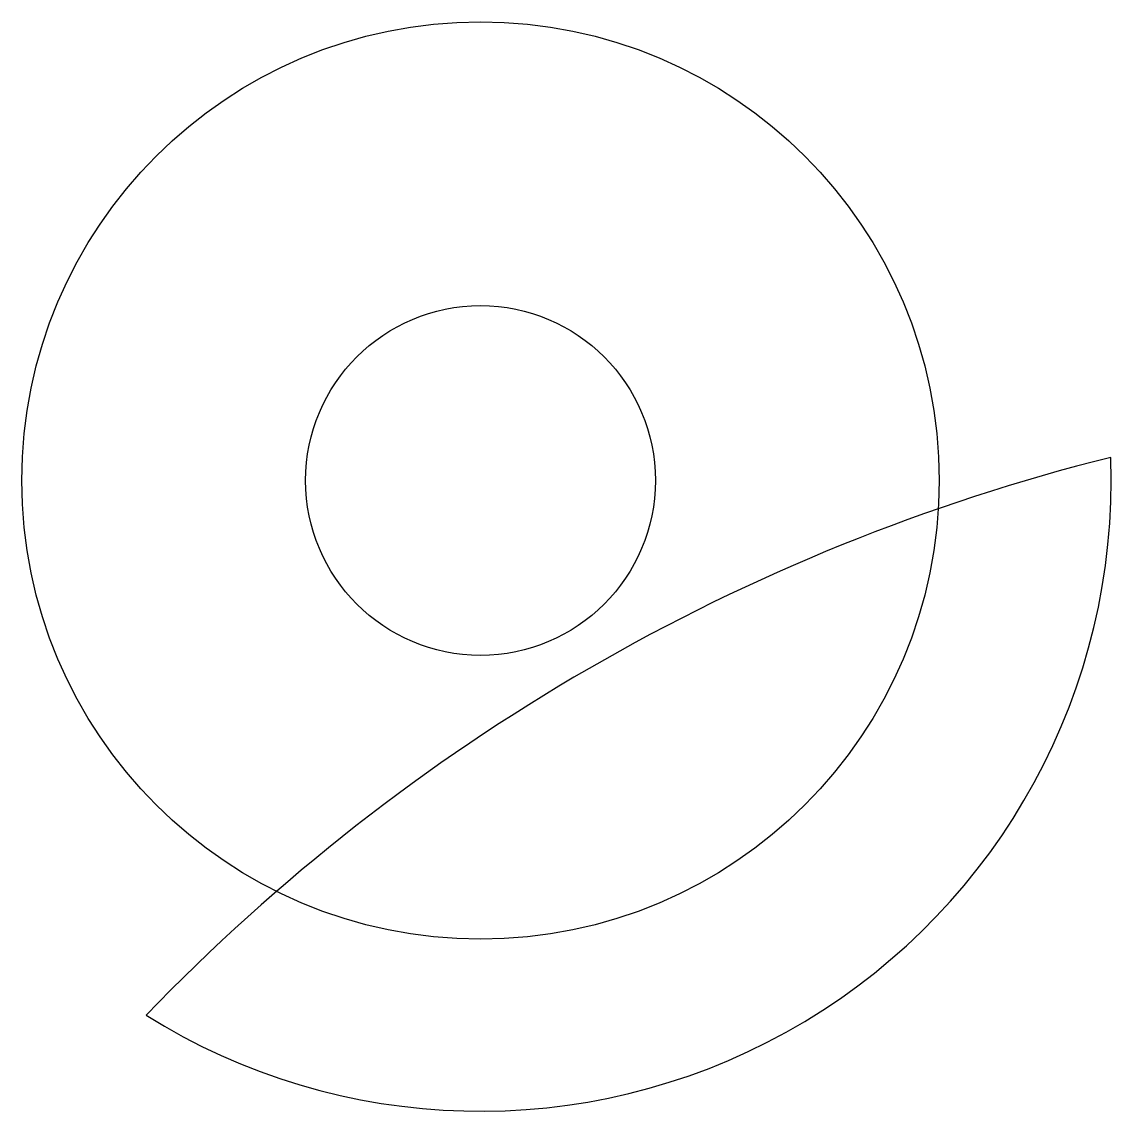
# Model space of a CAD drawing. Extents: x -4 to 5.5, y -5.5 to 4.
import ezdxf

# ---------------------------------------------------------------- set-up
doc = ezdxf.new("R2010")
doc.units = 0
doc.layers.add('DISCHOLDER', color=3, linetype='CONTINUOUS')
doc.layers.add('DISCHOLDERPOCKET', color=254, linetype='CONTINUOUS')

msp = doc.modelspace()

# ---------------------------------------------------------------- linework, layer by layer
at = {"layer": 'DISCHOLDER'}
for radius in [4, 1.525]:
    msp.add_circle((0, 0), radius, dxfattribs=at)
at = {"layer": 'DISCHOLDERPOCKET'}
msp.add_lwpolyline([(-2.9165, -4.6631, 0.589183), (5.5, 0), (5.4963, 0.2014, 0.140774)], format="xyb", close=True, dxfattribs=at)

doc.saveas('drawing.dxf')
